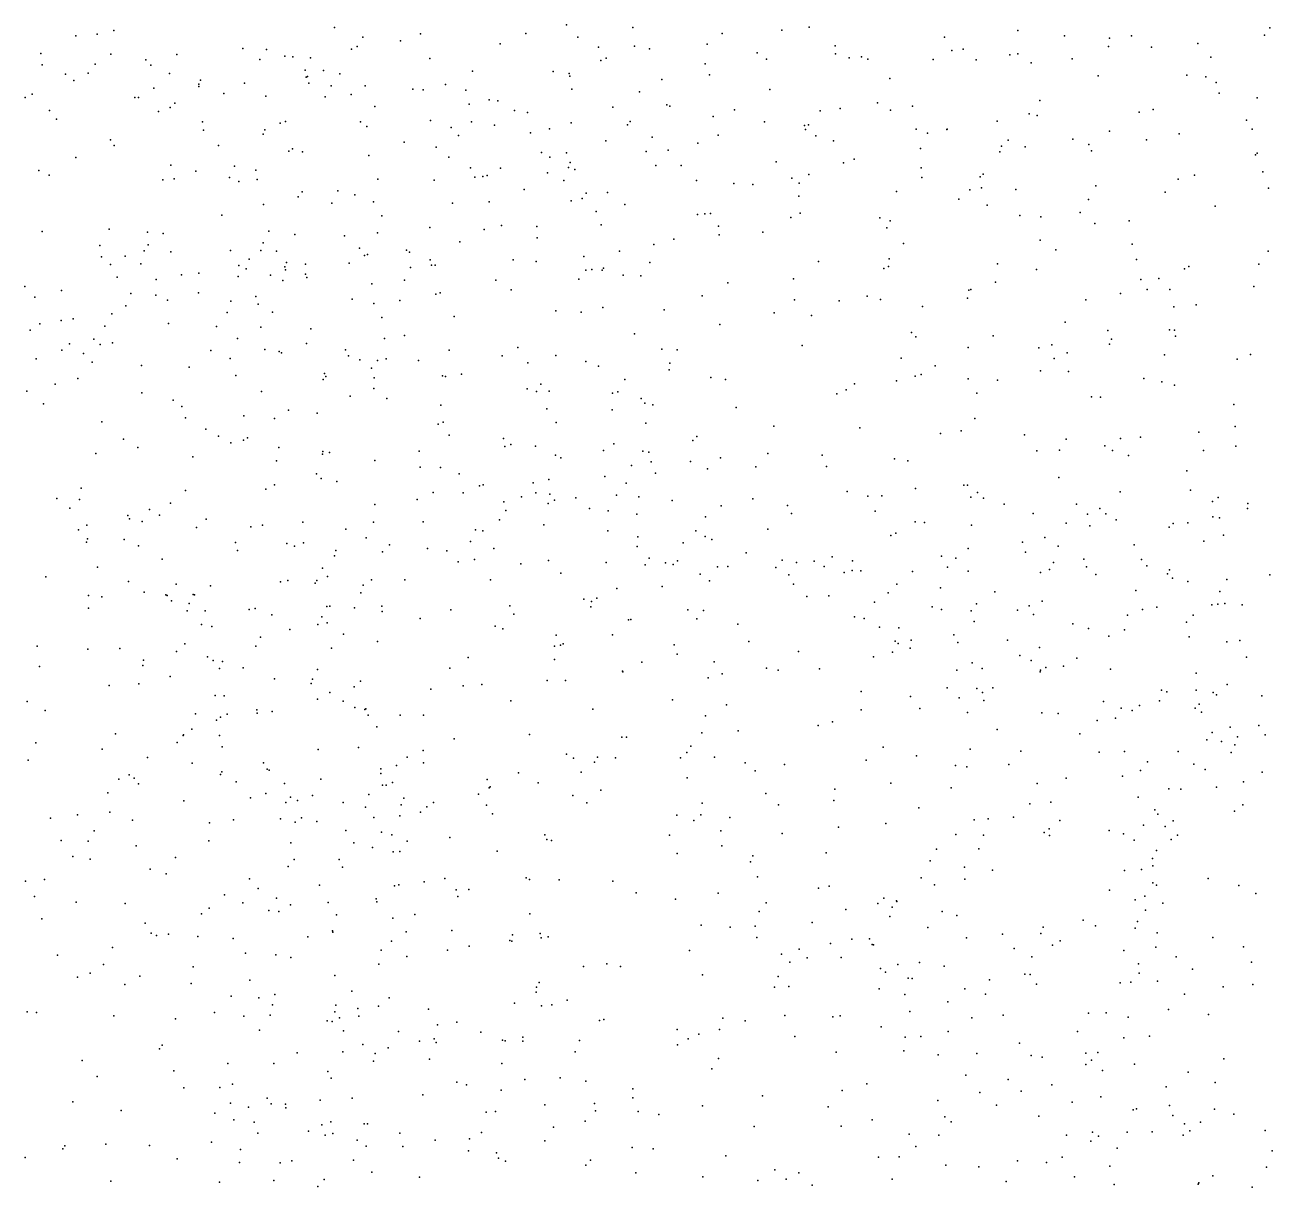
# Model space of a CAD drawing. Header units: metres. Extents: x -24.3 to 24.3, y -27.7 to 27.7.
# Drawn here: x -0.569 to 0.813, y -3.861 to -2.572 of the extents above; entities that cross this region are included whole.
import ezdxf

# ---------------------------------------------------------------- set-up
doc = ezdxf.new("R2010")
doc.units = ezdxf.units.M

msp = doc.modelspace()

# ---------------------------------------------------------------- linework, layer by layer
for p in [(-0.5126, -2.5845, -6.5133), (-0.4887, -2.5826, 15.1454), (-0.4703, -2.5785, 5.0457), (-0.2258, -2.5753, 2.4405), (-0.1305, -2.5823, 4.1299), (-0.0139, -2.582, -6.1572), (0.0312, -2.5724, 12.9717), (0.1047, -2.5752, 13.7215), (0.2039, -2.5819, -4.4552), (0.27, -2.5782, 2.6285), (0.3001, -2.5749, -6.1808), (0.5315, -2.5787, 3.2467), (0.6576, -2.5844, -6.3167), (0.8049, -2.5838, -2.791), (0.8106, -2.5757, -3.8432), (-0.2009, -2.5963, 21.8596), (-0.1946, -2.5861, -1.2051), (-0.1526, -2.59, -4.6286), (-0.0423, -2.5934, 13.7754), (0.0437, -2.5861, 10.8587), (0.0668, -2.5972, 12.345), (0.1067, -2.5958, 14.8307), (0.1873, -2.5938, 13.3162), (0.3291, -2.5956, -4.3612), (0.4503, -2.5861, -2.3617), (0.5832, -2.5846, 1.441), (0.632, -2.5962, -13.5039), (0.6329, -2.587, 23.2961), (0.6795, -2.5972, 24.2586), (0.7309, -2.593, 23.6621), (-0.5512, -2.6042, 5.4658), (-0.4737, -2.6047, 22.9782), (-0.4349, -2.6112, 0.3727), (-0.4004, -2.6053, 7.0542), (-0.3273, -2.5987, 7.1154), (-0.3087, -2.6106, -0.369), (-0.3011, -2.5997, -0.5873), (-0.2808, -2.6069, 4.4202), (-0.272, -2.6078, -4.6548), (-0.2524, -2.6089, 25.7397), (-0.2071, -2.5994, 13.744), (-0.12, -2.6095, 2.3983), (0.0693, -2.6118, 6.4767), (0.0752, -2.6094, 6.6106), (0.1232, -2.599, -12.8705), (0.2425, -2.6032, -13.0803), (0.2528, -2.6103, 2.0881), (0.3294, -2.6044, -13.2037), (0.3444, -2.6089, 24.9087), (0.3582, -2.6076, 2.6942), (0.3651, -2.6104, 0.5045), (0.4375, -2.6108, -13.3347), (0.4582, -2.6009, -4.2465), (0.4709, -2.5991, 2.9192), (0.4853, -2.611, 23.0098), (0.5226, -2.6055, 3.3558), (0.5314, -2.6046, -13.4242), (0.5918, -2.6098, -4.1308), (0.7452, -2.6081, -3.9446), (-0.5499, -2.6166, 2.376), (-0.499, -2.6258, 0.5337), (-0.491, -2.6158, 25.9331), (-0.4294, -2.6169, -6.4331), (-0.2583, -2.6226, -12.1604), (-0.2382, -2.6228, -6.2427), (-0.0729, -2.6235, -12.4778), (0.0165, -2.624, 22.723), (0.1848, -2.6156, 10.3856), (0.5462, -2.6144, 3.0815), (-0.5241, -2.627, -4.679), (-0.5146, -2.6339, 2.7556), (-0.4088, -2.6261, -4.673), (-0.3762, -2.6381, 0.2468), (-0.3744, -2.6336, 4.6024), (-0.3257, -2.637, 20.8022), (-0.2574, -2.6302, -0.9229), (-0.2559, -2.6294, 5.9803), (-0.2542, -2.6368, 21.2231), (-0.2297, -2.6398, -1.1156), (-0.22, -2.6265, 4.3411), (-0.1027, -2.6383, 22.7058), (0.0343, -2.6262, -1.4919), (0.0348, -2.6292, 6.3587), (0.1371, -2.6328, 3.9454), (0.1899, -2.6278, 11.7298), (0.3897, -2.6318, 14.7843), (0.6205, -2.629, 14.8583), (0.7189, -2.6281, -6.3827), (0.7397, -2.6299, -16.9387), (0.7511, -2.6361, 23.3934), (-0.5686, -2.653, 13.7054), (-0.5609, -2.6491, 5.5751), (-0.4471, -2.653, 8.2693), (-0.4429, -2.6528, 13.6951), (-0.4261, -2.6424, -12.0697), (-0.3762, -2.6407, 22.8349), (-0.3483, -2.6485, -6.3638), (-0.3018, -2.6512, 6.995), (-0.2363, -2.6521, 22.7526), (-0.2073, -2.6496, 21.4626), (-0.192, -2.64, 6.0686), (-0.139, -2.6435, 25.6403), (-0.1277, -2.6445, 6.148), (-0.0803, -2.6448, -1.396), (0.0372, -2.6437, 4.0615), (0.1123, -2.6465, 12.1608), (0.2568, -2.6438, -1.7462), (0.7547, -2.648, 24.1754), (0.7968, -2.6533, -1.7166), (-0.5417, -2.6673, 15.246), (-0.4079, -2.6639, 8.025), (-0.4028, -2.659, 2.3189), (-0.181, -2.6627, -1.3132), (-0.0765, -2.6602, -6.2218), (-0.0543, -2.6555, 4.1701), (-0.0447, -2.6564, 12.5054), (-0.0263, -2.6672, -4.6486), (0.0825, -2.6635, 13.6114), (0.1426, -2.6611, 2.434), (0.1458, -2.6625, 11.6146), (0.2175, -2.6666, 14.819), (0.3344, -2.665, 10.1959), (0.3758, -2.6586, -2.1883), (0.3902, -2.6669, 1.8827), (0.4149, -2.6625, 3.6436), (0.5558, -2.6562, -2.4999), (0.6813, -2.6662, -4.0543), (-0.5339, -2.6769, 5.0731), (-0.4208, -2.6682, 22.5103), (-0.372, -2.6799, 5.927), (-0.2862, -2.6812, -0.1605), (-0.2801, -2.6796, -0.0511), (-0.1971, -2.68, 6.9058), (-0.1193, -2.6784, -12.3097), (-0.0741, -2.6797, 6.789), (-0.0119, -2.6695, 2.3319), (0.0366, -2.681, 13.1626), (0.102, -2.6796, -12.7096), (0.194, -2.6741, 11.859), (0.2506, -2.68, -12.9756), (0.3123, -2.6676, -29.1894), (0.5084, -2.679, 2.8527), (0.5439, -2.6708, -6.26), (0.553, -2.6727, 24.5018), (0.6659, -2.6692, 9.9857), (0.7849, -2.6778, 9.9244), (-0.3712, -2.6889, 20.5422), (-0.3048, -2.6936, -0.7535), (-0.303, -2.6886, 0.0536), (-0.19, -2.685, 2.2924), (-0.0965, -2.686, 6.2624), (-0.0883, -2.695, 12.6273), (-0.0486, -2.6834, 12.9504), (-0.0086, -2.692, 6.5506), (0.0126, -2.6876, 25.4833), (0.0988, -2.6833, -4.6039), (0.1995, -2.6946, -6.1795), (0.2949, -2.684, 22.7335), (0.2963, -2.6885, -6.2118), (0.2996, -2.683, 3.8398), (0.4187, -2.688, -6.2383), (0.4313, -2.6925, -1.166), (0.4527, -2.6884, -2.3826), (0.4532, -2.688, 2.7252), (0.6331, -2.6902, -29.4481), (0.7103, -2.6931, 14.9454), (0.7913, -2.6878, -2.7279), (-0.4742, -2.6998, 2.2603), (-0.4701, -2.7059, -6.5184), (-0.3545, -2.706, 15.2126), (-0.1485, -2.7025, -4.7094), (-0.1132, -2.708, 12.7631), (0.075, -2.7008, 11.3885), (0.1263, -2.6967, 14.9329), (0.1768, -2.7035, -12.8105), (0.3076, -2.6953, -4.449), (0.3273, -2.701, 2.5265), (0.5133, -2.7069, 14.9031), (0.5206, -2.7003, 0.9359), (0.5396, -2.7074, -4.2608), (0.5923, -2.6989, 3.0368), (0.6101, -2.7049, 3.144), (0.674, -2.6999, -13.3999), (-0.5124, -2.7193, 0.6091), (-0.2766, -2.7122, 2.2517), (-0.2723, -2.7096, -28.3375), (-0.2612, -2.7131, 2.5554), (-0.1877, -2.7173, 13.6375), (-0.0991, -2.7189, 4.2718), (0.0037, -2.714, 10.9117), (0.0129, -2.719, -6.2175), (0.0313, -2.7143, 4.1462), (0.1197, -2.7127, 22.6589), (0.1441, -2.7114, 4.0343), (0.3501, -2.7211, -13.0379), (0.4235, -2.7094, 22.8199), (0.5114, -2.713, 22.9145), (0.613, -2.7118, -4.1673), (0.795, -2.7165, -3.9182), (0.7966, -2.7146, 23.263), (-0.5534, -2.7338, -6.6177), (-0.4071, -2.7279, 6.9607), (-0.3796, -2.7347, -6.4547), (-0.3368, -2.7288, 7.8256), (-0.3132, -2.7335, 6.0754), (-0.0752, -2.7308, 6.6333), (-0.0419, -2.7313, 12.3965), (0.0104, -2.7363, 11.0444), (0.0334, -2.7305, 13.4728), (0.0352, -2.725, -1.5895), (0.0405, -2.7325, 13.336), (0.1302, -2.7283, 25.3232), (0.1583, -2.7281, 10.3571), (0.2637, -2.7241, 3.9269), (0.3384, -2.7252, 14.9282), (0.4245, -2.7307, 15.0323), (0.8028, -2.7354, -6.4795), (-0.542, -2.7389, 5.8258), (-0.4162, -2.7441, 0.3858), (-0.4037, -2.7432, -4.7475), (-0.3423, -2.7416, 22.7023), (-0.3318, -2.7458, -0.4855), (-0.3114, -2.7437, -12.0231), (-0.1779, -2.7435, 2.2133), (-0.1154, -2.7446, -6.2758), (-0.0703, -2.741, 6.4206), (-0.0615, -2.7406, -12.3703), (-0.0568, -2.7392, 15.1478), (0.0283, -2.7447, -4.6782), (0.1755, -2.745, -1.8222), (0.2168, -2.7481, 15.2551), (0.2376, -2.7492, -0.5723), (0.2809, -2.7424, 15.1234), (0.2891, -2.7478, 0.0475), (0.2999, -2.7382, -2.1977), (0.425, -2.7416, 15.1528), (0.4896, -2.7408, 3.6521), (0.493, -2.7378, -13.1973), (0.709, -2.7433, -2.6682), (0.7272, -2.7388, -6.4058), (-0.2662, -2.7628, -6.3691), (-0.2618, -2.7576, -1.1527), (-0.222, -2.7562, 6.2374), (-0.2032, -2.7608, -12.0633), (-0.0157, -2.7548, -28.6381), (0.0529, -2.759, 15.1936), (0.0766, -2.7583, 2.259), (0.2886, -2.7624, 25.0696), (0.397, -2.757, 15.3085), (0.4781, -2.7551, 7.049), (0.4911, -2.753, -4.3386), (0.5291, -2.7548, 2.7643), (0.618, -2.7508, -6.3025), (0.6947, -2.7578, 24.4002), (0.8093, -2.7534, 15.1195), (-0.3044, -2.7715, -0.26), (-0.2288, -2.77, 15.3181), (-0.1826, -2.7684, 4.4201), (-0.095, -2.7699, -1.5037), (-0.0543, -2.7687, 2.1842), (0.0365, -2.7674, 12.2243), (0.0488, -2.7648, 10.5576), (0.0961, -2.7714, -12.6017), (0.4662, -2.7654, 2.6186), (0.4976, -2.7723, 15.4471), (0.6096, -2.7661, 15.3494), (0.7501, -2.7733, 7.3046), (-0.3507, -2.7832, 0.2491), (-0.1732, -2.7841, -1.4396), (0.064, -2.7792, -1.6712), (0.1764, -2.7825, -12.7086), (0.1844, -2.7819, 2.2887), (0.191, -2.7813, 15.3958), (0.2798, -2.7859, -4.5347), (0.2904, -2.781, 2.3692), (0.3786, -2.7863, 0.3634), (0.3901, -2.7896, -6.2488), (0.5338, -2.7835, 24.6143), (0.5569, -2.7851, 3.5803), (0.6006, -2.7803, -13.2643), (0.655, -2.7895, 15.5007), (-0.5498, -2.8015, 25.9909), (-0.4757, -2.7987, 6.9222), (-0.4331, -2.8022, 20.2183), (-0.4157, -2.8037, 4.8264), (-0.2987, -2.801, -1.009), (-0.2698, -2.8049, 0.0261), (-0.178, -2.8028, 13.5321), (-0.1203, -2.7971, 12.5192), (-0.06, -2.7992, 25.6396), (-0.0407, -2.7946, -17.3244), (-0.0017, -2.7957, 10.7492), (0.0696, -2.7939, 2.2992), (0.1997, -2.7955, 22.6292), (0.2005, -2.8051, 10.2517), (0.249, -2.8023, 25.2013), (0.3864, -2.7974, 22.7212), (0.6168, -2.7924, 2.878), (-0.486, -2.8168, 22.6739), (-0.4323, -2.8162, 15.4953), (-0.3048, -2.814, 6.2464), (-0.2148, -2.8061, 25.7882), (-0.0868, -2.8128, 13.2243), (-0.0014, -2.8086, 15.3928), (0.1282, -2.8157, -6.201), (0.1501, -2.8098, -1.94), (0.4046, -2.8147, 10.0923), (0.5561, -2.8111, 9.9928), (0.6582, -2.8154, -1.4858), (-0.4839, -2.8294, 0.5928), (-0.4578, -2.8289, 6.061), (-0.4367, -2.8229, 2.0943), (-0.4074, -2.824, -11.9276), (-0.3411, -2.8225, -0.6414), (-0.3204, -2.8319, -0.3563), (-0.3074, -2.8225, 2.1002), (-0.29, -2.8233, -0.123), (-0.1981, -2.8198, 6.5741), (-0.1927, -2.828, 2.0976), (-0.1894, -2.8268, -4.7907), (-0.146, -2.8221, 12.8035), (-0.1427, -2.8242, 22.5692), (-0.1198, -2.8329, 4.3766), (-0.0278, -2.8328, -12.3438), (0.0505, -2.829, 15.512), (0.09, -2.8231, 10.4543), (0.3888, -2.8317, -2.3492), (0.5736, -2.8217, -13.1489), (0.6631, -2.8326, 1.4133), (0.809, -2.8231, 15.5345), (-0.474, -2.8381, -4.8138), (-0.4406, -2.8374, -6.5802), (-0.332, -2.8392, -0.7854), (-0.3238, -2.8429, 8.7571), (-0.2807, -2.8405, 8.2454), (-0.2803, -2.8439, 6.3515), (-0.279, -2.8359, 6.6574), (-0.2581, -2.8378, 4.5895), (-0.2094, -2.8366, 7.4227), (-0.1415, -2.8412, 12.9501), (-0.1185, -2.8386, 15.4552), (-0.1141, -2.8388, -12.0969), (-0.0023, -2.8348, 4.2535), (0.0526, -2.8443, 22.562), (0.0592, -2.8435, -4.7291), (0.0709, -2.8443, -12.4665), (0.0724, -2.8419, 2.1398), (0.1238, -2.8359, 11.9573), (0.3106, -2.8348, -17.1958), (0.3829, -2.8425, 25.015), (0.3881, -2.8402, -12.8537), (0.5091, -2.8372, 22.8241), (0.5521, -2.8434, 2.6592), (0.716, -2.8429, -2.6974), (0.7209, -2.8401, 9.897), (0.7987, -2.8376, -3.9615), (-0.4668, -2.852, 4.9309), (-0.4233, -2.8545, 0.4394), (-0.3953, -2.8494, 22.6691), (-0.3763, -2.8476, 0.3237), (-0.3327, -2.8512, -6.4927), (-0.2969, -2.8499, -1.1193), (-0.2832, -2.8557, 6.5257), (-0.258, -2.8487, 15.5197), (-0.2565, -2.8525, 22.2683), (-0.1844, -2.8594, -11.9158), (-0.1483, -2.8553, 7.1314), (-0.0471, -2.8555, -12.2472), (0.0449, -2.8543, 25.5658), (0.094, -2.8499, 7.142), (0.1135, -2.8506, 11.6491), (0.2099, -2.8582, -2.2275), (0.2828, -2.854, -6.2381), (0.5067, -2.8576, 2.5464), (0.6679, -2.8546, 3.4169), (0.6879, -2.8534, 22.9858), (-0.5689, -2.8623, 15.604), (-0.5581, -2.8741, -6.6734), (-0.5284, -2.8667, 2.022), (-0.4516, -2.8703, 6.8351), (-0.4239, -2.8721, 2.6379), (-0.3764, -2.8695, 6.2883), (-0.3131, -2.8734, -17.4832), (-0.1135, -2.8708, 13.1156), (-0.1088, -2.8693, 2.4113), (-0.0302, -2.8661, 10.9172), (0.1817, -2.8726, 25.3786), (0.3643, -2.873, -4.5223), (0.4773, -2.8664, 15.6926), (0.4795, -2.8656, -4.4119), (0.6454, -2.8702, 2.8183), (0.6749, -2.8656, 3.1056), (0.6999, -2.8657, 15.6739), (0.7931, -2.8624, -13.2265), (-0.457, -2.8839, 6.1828), (-0.4109, -2.8776, 6.6824), (-0.3406, -2.8786, 2.0149), (-0.3103, -2.8821, 4.7044), (-0.2062, -2.8765, -6.3944), (-0.1824, -2.8814, 4.4968), (-0.1534, -2.878, -1.5513), (0.0714, -2.8858, 12.0646), (0.1396, -2.8883, -2.1568), (0.2838, -2.8772, -2.2961), (0.3333, -2.8781, 3.9694), (0.3791, -2.8769, 2.3529), (0.4257, -2.8844, 3.8767), (0.4758, -2.8754, 24.8834), (0.6068, -2.877, -6.3069), (0.7045, -2.885, -13.1633), (0.7291, -2.8826, 24.4525), (-0.5288, -2.8999, 5.0341), (-0.5153, -2.8984, 6.7537), (-0.4727, -2.8927, 9.3769), (-0.3449, -2.8911, -0.5194), (-0.2946, -2.891, -11.8465), (-0.1734, -2.8969, 21.2349), (-0.0932, -2.8956, -11.9991), (0.0196, -2.8893, 10.6255), (0.0475, -2.8908, 11.3552), (0.2613, -2.8917, -4.6235), (0.3028, -2.8947, 10.1585), (0.5839, -2.9021, 15.7814), (-0.5631, -2.9107, 6.1007), (-0.5524, -2.9038, -12.0046), (-0.4802, -2.9063, 13.5767), (-0.4099, -2.9035, 6.4562), (-0.3566, -2.9068, -4.8541), (-0.3074, -2.9076, -0.241), (-0.2522, -2.9093, 13.4291), (0.1067, -2.9147, -12.4041), (0.2012, -2.9045, 4.1133), (0.4136, -2.9133, -0.9509), (0.6311, -2.911, 3.5765), (0.6995, -2.9103, 3.3319), (0.7049, -2.9107, -4.1307), (-0.5197, -2.9261, 0.7079), (-0.4925, -2.9207, 1.9409), (-0.4857, -2.9266, 15.6867), (-0.472, -2.9249, 25.9895), (-0.3332, -2.9202, -0.9599), (-0.2569, -2.9256, 1.9587), (-0.1703, -2.9201, 13.2593), (-0.1481, -2.9167, 12.5383), (0.2923, -2.9277, 22.6142), (0.4183, -2.9183, -6.2766), (0.4764, -2.9299, 2.4223), (0.5043, -2.9169, 3.7877), (0.5693, -2.9271, 3.6982), (0.6329, -2.9263, -12.9961), (0.6351, -2.9207, 24.5942), (0.7061, -2.9173, 15.7967), (-0.5563, -2.9425, 0.921), (-0.5281, -2.9329, 6.3624), (-0.5039, -2.9368, 6.4855), (-0.3629, -2.9332, -0.6402), (-0.3416, -2.9423, 15.6818), (-0.3029, -2.9324, -1.1948), (-0.2871, -2.9345, 0.0452), (-0.2845, -2.9361, -0.0853), (-0.2136, -2.9327, 4.5783), (-0.2103, -2.9394, 22.5322), (-0.1978, -2.9438, 20.9496), (-0.1684, -2.9424, 25.8123), (-0.0986, -2.933, 1.989), (-0.0402, -2.9393, 15.6776), (-0.0226, -2.9301, -6.3114), (0.0195, -2.9387, 2.0116), (0.137, -2.932, 4.1892), (0.1539, -2.9326, 25.4788), (0.402, -2.942, 15.8022), (0.5546, -2.9305, -12.8844), (0.5719, -2.9423, 24.7626), (0.586, -2.9359, 22.8276), (0.6939, -2.9382, 7.5402), (0.7747, -2.9428, -17.101), (0.7892, -2.9378, -4.0163), (-0.4944, -2.9463, -11.9182), (-0.4399, -2.9501, 0.4743), (-0.3868, -2.9517, 4.8718), (-0.1849, -2.953, 8.5506), (-0.1783, -2.9444, 12.8034), (-0.1326, -2.9443, 7.858), (-0.0115, -2.947, 7.4752), (0.0527, -2.9457, 10.526), (0.0667, -2.9506, -2.1232), (0.1451, -2.9547, -2.2475), (0.1459, -2.9472, 10.3463), (0.4398, -2.9505, 10.0342), (0.5567, -2.9559, 2.5219), (0.5876, -2.9567, 9.9435), (-0.5354, -2.9705, -6.6498), (-0.5104, -2.9643, 19.8195), (-0.335, -2.9612, 0.2039), (-0.2385, -2.9655, 20.625), (-0.237, -2.959, 9.0135), (-0.2355, -2.9622, -4.8852), (-0.1819, -2.9637, 12.9808), (-0.1062, -2.9613, 12.38), (-0.103, -2.9622, 4.4504), (-0.0851, -2.9595, -1.7523), (0.0027, -2.9708, 12.1657), (0.0961, -2.9654, 11.9683), (0.1911, -2.9631, 2.1016), (0.2074, -2.9654, 2.0687), (0.3505, -2.9702, -4.5876), (0.397, -2.9671, 25.2398), (0.4176, -2.9619, 3.9444), (0.4245, -2.9599, 2.3166), (0.4763, -2.9646, -12.7532), (0.509, -2.9662, -4.439), (0.6711, -2.9642, -4.2289), (0.691, -2.9681, -6.4517), (-0.5669, -2.9785, 26.0381), (-0.4394, -2.9802, -4.9085), (-0.3069, -2.9787, 4.7619), (-0.2083, -2.984, -11.6892), (-0.1822, -2.9755, -28.0752), (-0.0123, -2.976, -12.0069), (-0.0021, -2.9789, 10.7043), (0.012, -2.9785, -4.846), (0.0822, -2.9808, 4.2623), (0.0882, -2.9792, -12.2516), (0.331, -2.9815, -2.4072), (0.3412, -2.9771, 2.1823), (0.4862, -2.9807, 25.0849), (0.6132, -2.9847, 1.1172), (0.6231, -2.9849, -4.3226), (0.7052, -2.9717, -2.7133), (-0.5483, -2.9923, 1.0076), (-0.4046, -2.9884, 0.371), (-0.3951, -2.9956, 22.5825), (-0.1677, -2.9864, -6.4289), (-0.108, -2.9938, 8.188), (0.0094, -2.998, 22.4851), (0.0819, -2.999, 11.4705), (0.1141, -2.9865, 2.0124), (0.1181, -2.9917, -6.2713), (0.1269, -2.9937, 15.8062), (0.2193, -2.9966, -12.4287), (0.7707, -2.9931, -13.0327), (-0.4837, -3.0126, 0.7436), (-0.3909, -3.0079, -27.6214), (-0.3263, -3.0059, -0.3814), (-0.2923, -3.0088, 13.3697), (-0.277, -2.9994, -1.3066), (-0.2449, -3.0027, -1.4164), (-0.1053, -3.0129, 15.7845), (0.4837, -3.0089, -6.3341), (-0.3685, -3.0204, 15.7927), (-0.1111, -3.015, 22.4747), (0.0197, -3.013, -10.3498), (0.1192, -3.014, 7.756), (0.2609, -3.0174, -4.6958), (0.3564, -3.0192, -12.5489), (0.4457, -3.0255, 15.8999), (0.4687, -3.0225, -12.6582), (0.5387, -3.0267, 3.818), (0.7321, -3.0238, 3.3014), (0.7723, -3.0177, -6.5664), (-0.4598, -3.0318, -11.8208), (-0.3543, -3.0283, 1.8674), (-0.3406, -3.0357, -0.6064), (-0.3266, -3.0327, -0.7751), (-0.3223, -3.0303, -11.7142), (-0.0987, -3.0271, 21.6021), (-0.0385, -3.0309, -2.0348), (-0.0369, -3.0397, -11.7699), (-0.0303, -3.0376, -10.4722), (-0.0029, -3.0393, 25.701), (0.0839, -3.0369, -10.4728), (0.1712, -3.0331, 22.5122), (0.1756, -3.0285, -12.3184), (0.5852, -3.0318, -4.404), (0.628, -3.0392, 2.566), (0.6454, -3.031, 2.684), (0.6675, -3.0295, 2.8281), (0.7732, -3.0395, -4.0831), (-0.4902, -3.0474, 0.9387), (-0.4437, -3.041, 4.966), (-0.383, -3.0514, 20.0984), (-0.2877, -3.0409, -1.187), (-0.2393, -3.0483, -4.9438), (-0.2387, -3.0454, 1.8816), (-0.2314, -3.0463, 13.0522), (-0.1321, -3.045, 22.0166), (0.0191, -3.0494, -11.8712), (0.0251, -3.0522, 11.2442), (0.0723, -3.0441, -28.5242), (0.1157, -3.0451, -2.2999), (0.1224, -3.046, 11.881), (0.2019, -3.0525, 1.9967), (0.2545, -3.0474, -2.4091), (0.3146, -3.0493, 4.1035), (0.3947, -3.0535, -2.4858), (0.5525, -3.0447, 1.4576), (0.5775, -3.0438, -12.7367), (0.6362, -3.0442, 24.7874), (0.6541, -3.0499, -12.8053), (0.7373, -3.0442, 24.5811), (-0.29, -3.0556, -1.0096), (-0.1811, -3.0552, -11.5935), (-0.1308, -3.0626, -4.9477), (-0.1085, -3.0632, -10.3087), (0.1034, -3.061, -12.0622), (0.125, -3.0568, 10.3956), (0.1687, -3.0564, -10.4136), (0.1875, -3.0645, -4.7991), (0.241, -3.0623, -6.3012), (0.3195, -3.0621, 22.5823), (0.4097, -3.0555, 0.1829), (0.7188, -3.0666, 3.0463), (-0.2459, -3.0699, 4.7223), (-0.2405, -3.0752, 12.8396), (-0.2231, -3.0784, -1.5097), (-0.0876, -3.07, -1.9493), (-0.0058, -3.0799, -2.1726), (0.0117, -3.0763, -11.6064), (0.0737, -3.0732, -10.2645), (0.0973, -3.0804, -11.714), (0.13, -3.0692, 11.6408), (0.5768, -3.0742, 25.0627), (-0.5066, -3.0858, 22.6485), (-0.3908, -3.0887, -6.6594), (-0.302, -3.0872, -0.0292), (-0.2922, -3.0823, -0.9056), (-0.1166, -3.0907, -10.5038), (-0.0832, -3.0912, -10.6285), (-0.0652, -3.0835, -11.5169), (-0.061, -3.0822, 8.7454), (-0.0186, -3.0955, 10.9462), (-0.0027, -3.0913, 1.9033), (0.0129, -3.0927, 8.4806), (0.0866, -3.0936, 25.6417), (0.1115, -3.0954, -11.5554), (0.3425, -3.0898, -4.6596), (0.3653, -3.095, -0.3512), (0.3806, -3.0944, 8.0038), (0.4181, -3.0865, -0.8174), (0.4716, -3.0825, 22.673), (0.4758, -3.0825, -2.5626), (0.4868, -3.0909, 25.2815), (0.6448, -3.0902, 22.7841), (0.7229, -3.088, 3.4555), (-0.5335, -3.0974, -17.6872), (-0.5192, -3.1081, 1.2681), (-0.5085, -3.0986, 5.0182), (-0.431, -3.1095, 0.8415), (-0.4075, -3.1026, 1.7781), (-0.1811, -3.1042, -1.6645), (-0.1343, -3.0985, -11.407), (-0.038, -3.1013, -10.8249), (0.011, -3.1029, 10.7391), (0.0181, -3.0993, 15.8961), (0.0415, -3.0966, 10.584), (0.0568, -3.1084, -11.458), (0.1483, -3.0997, 4.2716), (0.2027, -3.1057, -12.1881), (0.2378, -3.0977, -10.2178), (0.2762, -3.1053, -10.439), (0.4793, -3.0961, -12.5579), (0.4934, -3.0969, -4.524), (0.5162, -3.1037, 3.9059), (0.5964, -3.1037, -6.4716), (0.6222, -3.1084, 2.4773), (0.7471, -3.1007, 16.1273), (0.7534, -3.0963, -12.7855), (0.7861, -3.1085, 8.0966), (0.7865, -3.1031, -1.4912), (-0.4548, -3.1161, -5.0027), (-0.453, -3.1199, 0.489), (-0.439, -3.123, 0.6996), (-0.4197, -3.1159, 0.3935), (-0.368, -3.1204, 0.26), (-0.1274, -3.1234, 4.6031), (-0.0429, -3.1212, -6.4319), (-0.0359, -3.1108, -11.398), (0.0775, -3.111, 11.3976), (0.1092, -3.1149, -10.7156), (0.1855, -3.1179, 15.944), (0.2808, -3.1141, 25.5108), (0.3733, -3.1115, -12.4267), (0.4178, -3.1232, -29.0722), (0.5486, -3.1141, -1.0461), (0.6088, -3.1148, 7.9288), (0.6291, -3.1144, 3.7314), (0.6406, -3.1209, -4.3859), (0.7477, -3.1179, 24.6743), (0.755, -3.1187, -4.1683), (-0.5097, -3.1323, -6.6829), (-0.5002, -3.1268, 13.4386), (-0.3789, -3.1295, 4.8996), (-0.3184, -3.129, -11.6182), (-0.3057, -3.1269, -0.3508), (-0.261, -3.1236, -1.2474), (-0.2132, -3.1313, 12.6354), (-0.1827, -3.1237, 15.8915), (-0.0696, -3.132, -10.9436), (-0.0616, -3.1332, -10.2199), (0.0062, -3.1266, 4.4183), (0.0769, -3.1334, 11.9695), (0.1745, -3.1331, -11.3859), (0.2545, -3.1313, -10.6182), (0.3961, -3.136, 4.0823), (0.428, -3.1241, 25.3797), (0.4802, -3.127, -6.4036), (0.5849, -3.1249, 25.1887), (0.6113, -3.1279, -12.59), (0.699, -3.1293, -12.6484), (0.7036, -3.1253, 3.5571), (0.72, -3.1243, -6.5832), (-0.5005, -3.1459, 1.5112), (-0.4994, -3.1423, 1.6913), (-0.459, -3.1429, 1.1703), (-0.4431, -3.15, -11.716), (-0.3355, -3.1461, 25.9921), (-0.2788, -3.1472, 2.4552), (-0.2703, -3.1502, -11.5329), (-0.2603, -3.1467, 4.7846), (-0.1908, -3.141, -6.5434), (-0.1648, -3.1488, 20.8395), (-0.075, -3.1452, 22.4465), (0.1096, -3.1507, -11.2589), (0.1103, -3.14, -10.175), (0.1607, -3.1464, 11.8098), (0.185, -3.1395, -6.3628), (0.1922, -3.143, -11.9048), (0.3906, -3.1386, -10.3509), (0.5368, -3.1457, -10.1961), (0.5614, -3.1405, -10.0781), (0.5762, -3.1502, -12.4985), (0.6603, -3.1488, -9.958), (0.7375, -3.1447, -9.8689), (0.7593, -3.1379, -9.9925), (-0.417, -3.1645, 1.0761), (-0.3332, -3.1549, 0.0844), (-0.2258, -3.1609, -10.5796), (-0.2243, -3.1551, 25.9211), (-0.1725, -3.1565, -1.751), (-0.1227, -3.1528, 25.8444), (-0.1015, -3.1553, -2.005), (-0.0494, -3.1527, -11.1673), (0.1228, -3.1637, 11.5141), (0.2304, -3.1576, -11.2834), (0.3256, -3.162, -11.3301), (0.447, -3.1614, -4.6028), (0.4626, -3.1637, -10.4363), (0.4763, -3.1527, 8.2637), (0.5401, -3.1571, 2.2515), (0.6046, -3.1646, 16.1516), (0.6684, -3.165, -10.1337), (-0.4886, -3.1734, 10.0614), (-0.239, -3.1748, -10.3152), (-0.0888, -3.1677, -5.0168), (-0.0708, -3.1652, 12.2043), (-0.0194, -3.17, -2.2861), (0.0114, -3.1663, -11.0178), (0.0752, -3.1682, 8.9206), (0.1185, -3.1711, -11.1217), (0.141, -3.1687, -2.4334), (0.1496, -3.1706, -10.9562), (0.1544, -3.1664, -10.8457), (0.1988, -3.1732, -11.0478), (0.21, -3.1729, 4.2382), (0.2633, -3.1738, -10.8733), (0.2703, -3.1658, -2.5103), (0.2862, -3.1684, -11.5979), (0.3058, -3.1668, -11.4806), (0.3168, -3.1727, -12.2413), (0.3479, -3.1771, -4.7164), (0.3484, -3.1666, -10.631), (0.3575, -3.1777, -10.9288), (0.4148, -3.1782, -12.287), (0.4536, -3.1737, 16.0992), (0.4766, -3.1781, -2.6103), (0.5666, -3.1762, -4.4994), (0.5711, -3.1683, 3.8382), (0.6074, -3.173, -10.3114), (0.6744, -3.1722, 2.7659), (0.6995, -3.1764, 24.9464), (-0.5458, -3.1842, 2.6575), (-0.4542, -3.1896, 26.0428), (-0.4012, -3.1925, 0.3302), (-0.2857, -3.1897, -0.4905), (-0.2777, -3.1885, -0.6249), (-0.2472, -3.1914, -11.4184), (-0.2454, -3.1882, -5.0392), (-0.2335, -3.184, 22.4326), (-0.1847, -3.1877, 4.6654), (-0.1479, -3.1875, 12.3422), (-0.0531, -3.1875, -2.1654), (0.0251, -3.1803, -10.1438), (0.1795, -3.1812, 10.3545), (0.1898, -3.1888, 25.6104), (0.2775, -3.1821, -12.0508), (0.2828, -3.1925, 1.8799), (0.339, -3.1796, -11.2008), (0.3974, -3.1923, -11.0684), (0.5567, -3.1793, 0.9487), (0.6178, -3.1816, 2.3941), (0.6972, -3.1811, 9.8914), (0.703, -3.1856, -4.3097), (0.7199, -3.1894, 2.979), (0.7632, -3.1873, 3.3931), (0.8107, -3.1819, -12.5714), (-0.4984, -3.205, -5.0664), (-0.4366, -3.2011, 1.5941), (-0.4126, -3.2041, 1.446), (-0.4112, -3.2048, 22.5534), (-0.3825, -3.2039, 1.6786), (-0.3811, -3.2041, -11.5548), (-0.3634, -3.1944, -6.6949), (-0.1966, -3.2019, -10.8481), (-0.1942, -3.1934, 12.4783), (0.0871, -3.1972, -6.4127), (0.1374, -3.1949, -4.9286), (0.2976, -3.2061, 4.1692), (0.322, -3.2052, -11.7758), (0.3877, -3.2019, -11.4007), (0.4458, -3.1965, 2.1121), (0.5059, -3.201, 3.9517), (0.6623, -3.1993, 2.6678), (0.7553, -3.2004, 22.8209), (-0.4984, -3.2189, 19.6521), (-0.4836, -3.2066, 4.9854), (-0.4066, -3.211, -27.208), (-0.3868, -3.214, 0.775), (-0.3136, -3.2193, 12.9884), (-0.2342, -3.2173, 20.4911), (-0.231, -3.2166, -11.3024), (-0.2037, -3.2186, 1.7279), (-0.1734, -3.2167, -11.156), (-0.0317, -3.2164, -6.4835), (0.0505, -3.209, 11.2177), (0.0584, -3.2176, 1.8244), (0.059, -3.2115, -4.9915), (0.065, -3.2079, 16.0143), (0.3726, -3.2122, -12.1546), (0.4367, -3.2177, -10.7393), (0.4858, -3.2143, -9.9754), (0.5439, -3.2165, 25.3435), (0.5583, -3.2111, 22.7032), (0.6855, -3.2179, 3.5962), (0.7463, -3.2152, -6.6693), (0.753, -3.2147, -9.7718), (0.7607, -3.2137, 8.6487), (0.78, -3.2153, -10.2789), (-0.3891, -3.2218, 15.9678), (-0.369, -3.222, 0.9461), (-0.3203, -3.2203, -0.023), (-0.2953, -3.2265, 22.4898), (-0.2399, -3.2285, -1.02), (-0.1731, -3.2226, -11.0369), (-0.131, -3.2306, 16.007), (-0.097, -3.2207, 21.2583), (-0.0272, -3.2255, 2.1911), (0.1, -3.2318, 4.3236), (0.1025, -3.2316, 11.3342), (0.1656, -3.221, 9.1346), (0.1756, -3.2309, 1.8485), (0.1831, -3.2216, -10.0598), (0.3503, -3.2285, -11.9043), (0.361, -3.2306, 8.8187), (0.447, -3.2206, -10.9796), (0.4799, -3.2218, -11.218), (0.483, -3.2338, -11.1182), (0.531, -3.2211, -12.2078), (0.5489, -3.2262, -2.712), (0.6529, -3.2269, 3.7196), (0.6696, -3.2206, -12.3199), (0.7256, -3.2266, -2.8734), (-0.3732, -3.237, 19.9794), (-0.3616, -3.2393, 0.1628), (-0.2755, -3.2425, 12.778), (-0.2444, -3.2372, -0.8167), (-0.234, -3.2353, -1.1358), (-0.2158, -3.2477, -6.6286), (-0.0477, -3.2389, 9.5291), (-0.0391, -3.242, 1.7627), (0.221, -3.2367, 16.062), (0.3783, -3.2399, -12.0089), (0.3995, -3.2408, -11.7233), (0.5923, -3.2364, -6.5696), (0.6096, -3.2414, 9.9671), (0.6495, -3.2429, -12.2145), (0.7184, -3.2345, 25.0567), (-0.5554, -3.261, -11.7506), (-0.3918, -3.2586, 0.5451), (-0.3129, -3.2611, -10.4694), (-0.308, -3.2512, -10.6135), (-0.1781, -3.2558, -1.7689), (0.0181, -3.2611, 12.0455), (0.0197, -3.2488, 22.4533), (0.0248, -3.26, -10.0844), (0.0274, -3.2584, 10.9197), (0.0824, -3.2486, 10.6189), (0.1506, -3.2596, 10.4495), (0.2333, -3.256, -4.8924), (0.3954, -3.2555, 10.128), (0.3989, -3.2582, -2.6202), (0.4133, -3.2544, -4.7057), (0.4607, -3.2487, -11.4978), (0.4648, -3.2569, -6.5018), (0.5199, -3.2544, -11.3459), (0.6324, -3.25, -10.4693), (0.7214, -3.2507, -10.3775), (0.763, -3.2565, -2.9679), (0.7775, -3.255, 3.204), (-0.4992, -3.2645, 22.6151), (-0.4638, -3.2636, 22.8251), (-0.4011, -3.267, 0.4349), (-0.3666, -3.2729, 13.1451), (-0.2293, -3.2632, -10.9345), (-0.0778, -3.2736, -2.2531), (0.154, -3.2699, 11.437), (0.2883, -3.2671, 25.5782), (0.3715, -3.2728, -9.9886), (0.3926, -3.2678, 16.1584), (0.412, -3.2632, 4.0798), (0.5335, -3.2716, -10.6738), (0.5556, -3.2625, 2.1794), (0.5967, -3.2744, -11.1553), (0.7849, -3.2735, -12.1997), (-0.5529, -3.2837, -6.7293), (-0.4382, -3.2827, 13.2604), (-0.4375, -3.2766, 4.9324), (-0.3604, -3.2769, -5.1072), (-0.3531, -3.2858, 1.2861), (-0.3501, -3.2783, 1.1678), (-0.327, -3.2851, 1.6665), (-0.2445, -3.287, 12.5961), (-0.098, -3.2855, -6.5742), (0.0179, -3.2759, -5.0596), (0.0934, -3.2888, -2.5075), (0.1147, -3.2787, -6.4719), (0.195, -3.2784, 11.5555), (0.2528, -3.2854, 10.3074), (0.266, -3.2876, -6.4874), (0.3116, -3.2863, -17.4583), (0.4638, -3.2879, -11.8531), (0.4809, -3.2795, 9.051), (0.492, -3.2858, -11.6866), (0.5462, -3.2772, -10.8002), (0.5564, -3.2879, -11.4882), (0.5624, -3.2849, -10.903), (0.5822, -3.2834, -11.0201), (0.6343, -3.2867, 2.4228), (-0.4425, -3.3029, -6.8142), (-0.4079, -3.2948, -11.4279), (-0.2924, -3.2972, -11.1165), (-0.2518, -3.3024, -5.118), (-0.2504, -3.2977, -10.2265), (-0.197, -3.2999, -1.5041), (0.0097, -3.2993, -2.4409), (0.0303, -3.2992, 4.3602), (0.0937, -3.2895, 11.9486), (0.1881, -3.2961, 9.4857), (0.2037, -3.2918, -2.5604), (0.5561, -3.2896, 3.8913), (0.7292, -3.2909, 3.4653), (-0.4755, -3.3047, -5.1334), (-0.3581, -3.3158, 1.5476), (-0.3482, -3.3161, -11.3054), (-0.2311, -3.3125, -0.5683), (-0.2042, -3.3062, -1.345), (-0.1191, -3.3087, 12.2216), (-0.0831, -3.3052, 9.8647), (-0.0627, -3.3035, 16.0761), (0.3579, -3.3115, -4.8048), (0.4125, -3.3168, 25.5111), (0.4533, -3.3073, 22.6042), (0.4862, -3.3082, 16.2376), (0.4923, -3.3126, -4.667), (0.5037, -3.3073, 10.0688), (0.6907, -3.3099, 25.2117), (0.6965, -3.3119, -11.1692), (0.7291, -3.3098, -10.5015), (0.7481, -3.3125, 3.1147), (0.7516, -3.3151, 16.364), (0.7635, -3.3035, -12.0625), (0.8019, -3.3163, 9.4296), (-0.5663, -3.3225, 5.0456), (-0.2446, -3.3199, -0.2267), (-0.2164, -3.322, 22.4784), (-0.2034, -3.3293, -0.9381), (-0.1912, -3.3306, 12.3714), (-0.0305, -3.3219, 21.8301), (0.0604, -3.3308, 10.7845), (0.1486, -3.3208, -5.0051), (0.2087, -3.3263, 25.6453), (0.423, -3.3303, 9.3215), (0.4666, -3.3183, -0.1712), (0.4939, -3.3215, -2.758), (0.6263, -3.3224, -10.6983), (0.6459, -3.3297, -10.8242), (0.6662, -3.3269, -4.4907), (0.6886, -3.3217, -11.0514), (0.7279, -3.33, 2.9908), (0.7324, -3.3253, -6.7846), (-0.5464, -3.3323, 16.0423), (-0.3797, -3.3362, 0.2546), (-0.3567, -3.3432, 13.014), (-0.3523, -3.34, -11.018), (-0.3448, -3.3367, -10.7637), (-0.312, -3.3316, -6.8217), (-0.3117, -3.3355, 0.7833), (-0.295, -3.3335, -26.9542), (-0.1921, -3.3312, 2.296), (-0.1886, -3.3377, 16.0789), (-0.1529, -3.3377, 1.7228), (-0.1272, -3.3377, -2.1343), (0.1854, -3.3385, 11.7769), (0.3579, -3.3318, 1.9576), (0.4757, -3.3345, -6.5932), (0.5582, -3.3349, -11.8811), (0.5761, -3.3359, -2.8474), (0.6193, -3.3434, -11.7164), (0.6398, -3.3408, 3.7679), (0.6583, -3.3326, -11.9283), (0.7349, -3.3344, -11.2601), (-0.4686, -3.3583, 26.0316), (-0.3838, -3.3531, 16.0726), (-0.179, -3.3507, -0.8016), (0.1813, -3.3571, 1.8235), (0.2214, -3.355, 4.2363), (0.3103, -3.3492, 16.1891), (0.3262, -3.3449, 22.5341), (0.5086, -3.3536, 2.104), (0.6001, -3.3582, 2.2451), (0.7469, -3.357, -3.1211), (0.7669, -3.351, -4.3527), (0.7987, -3.3492, -9.6512), (-0.5568, -3.3684, -11.5976), (-0.4003, -3.368, -10.6177), (-0.3934, -3.3603, -11.1827), (-0.3931, -3.3596, 2.4602), (-0.3533, -3.3602, 0.4635), (-0.0933, -3.3639, -6.6793), (-0.0098, -3.3591, -27.2885), (0.0926, -3.3622, 11.1203), (0.0979, -3.3621, 4.3122), (0.1692, -3.3721, 11.3636), (0.7409, -3.3649, -11.6628), (0.7572, -3.3667, -11.807), (0.7721, -3.3705, -11.5609), (0.775, -3.3616, -10.996), (0.8057, -3.3594, -26.0607), (-0.4833, -3.3755, -11.4437), (-0.4332, -3.3846, 10.7713), (-0.3502, -3.3727, 25.9879), (-0.2439, -3.3756, -10.1626), (-0.1992, -3.3734, 10.3408), (-0.1453, -3.3843, -10.1057), (-0.1275, -3.3769, -2.2332), (0.0311, -3.3808, -6.6028), (0.0389, -3.3853, 22.4498), (0.0655, -3.3841, 1.7872), (0.0856, -3.3849, 10.9814), (0.1576, -3.3849, -2.6198), (0.1645, -3.3792, -10.0023), (0.1953, -3.3843, 10.4584), (0.3821, -3.3731, -2.7423), (0.4191, -3.3827, -9.9245), (0.4785, -3.3755, 9.6093), (0.5346, -3.3777, -6.6799), (0.6215, -3.3785, -2.9319), (0.6498, -3.378, 25.3033), (0.7091, -3.3779, 9.6598), (0.7677, -3.379, -17.4819), (-0.5653, -3.3876, -6.8008), (-0.3836, -3.3909, -10.3703), (-0.3045, -3.3904, 0.0211), (-0.3005, -3.3976, 1.3436), (-0.2984, -3.3985, 4.7163), (-0.1744, -3.3971, -1.2234), (-0.1572, -3.3936, -1.9078), (-0.1273, -3.3906, 25.8645), (0.0624, -3.3897, -27.6658), (0.2294, -3.3903, 9.9012), (0.2403, -3.3995, 11.6752), (0.273, -3.3925, -6.6178), (0.3632, -3.3874, 1.5163), (0.4623, -3.3935, 0.4723), (0.4749, -3.3949, -4.7436), (0.5216, -3.3922, -0.766), (0.6673, -3.3989, -3.0418), (0.6753, -3.3893, -6.8424), (0.7265, -3.3918, 3.1967), (0.739, -3.3977, 3.3327), (-0.4649, -3.4085, 4.931), (-0.4535, -3.4038, -6.9679), (-0.448, -3.4076, -11.2633), (-0.443, -3.4137, -10.8577), (-0.352, -3.4033, 4.8162), (-0.3507, -3.4006, -5.1915), (-0.3348, -3.4114, 12.8744), (-0.2812, -3.4135, 1.2094), (-0.2411, -3.4084, 12.5026), (-0.1745, -3.4023, -1.7662), (-0.1614, -3.4124, -1.0789), (-0.0565, -3.4088, -2.4612), (-0.0219, -3.4014, 21.5355), (0, -3.4125, 10.2467), (0.0476, -3.401, -2.5731), (0.1649, -3.4072, -28.1815), (0.3907, -3.4131, 4.1035), (0.5529, -3.4134, 25.4358), (0.5852, -3.4073, -6.7771), (0.6474, -3.4052, 2.4659), (0.7814, -3.4115, 25.1197), (0.8023, -3.4008, 9.9143), (-0.4772, -3.4239, 22.6134), (-0.3019, -3.4243, 12.7348), (-0.2503, -3.4267, -0.148), (-0.1879, -3.4256, -1.3837), (-0.1727, -3.4153, -17.7632), (-0.1685, -3.4154, -0.573), (-0.0663, -3.4253, -10.0596), (-0.0546, -3.4181, -5.1851), (-0.0533, -3.4172, 1.7497), (0.0383, -3.4267, -10.0173), (0.0695, -3.4206, -5.1257), (0.2521, -3.4246, -28.4734), (0.3287, -3.4196, -4.9142), (0.4575, -3.4182, -2.84), (0.6987, -3.4194, 2.9288), (0.712, -3.4198, 3.4891), (0.7517, -3.4173, 22.6244), (-0.3927, -3.4325, 13.0983), (-0.3191, -3.4292, -10.2367), (-0.2799, -3.4344, 0.7374), (-0.2747, -3.4286, 22.5104), (-0.2667, -3.4324, 16.1456), (-0.2161, -3.4344, 4.5877), (-0.1913, -3.4398, 10.6059), (-0.1521, -3.4371, 20.6982), (-0.1489, -3.4295, -0.9814), (-0.1236, -3.4391, 12.179), (-0.116, -3.4346, 22.4634), (-0.0574, -3.4373, -6.7536), (0.0539, -3.4349, 11.9557), (0.1816, -3.4351, 16.2281), (0.2664, -3.437, 11.4755), (0.3276, -3.4322, -9.9352), (0.4218, -3.4402, 25.538), (0.5446, -3.4361, -9.8406), (0.5679, -3.4341, 22.6051), (0.665, -3.4286, 2.5645), (0.7808, -3.4372, 16.478), (-0.5404, -3.4517, -6.9565), (-0.5108, -3.4483, 11.1652), (-0.475, -3.4451, -11.1048), (-0.4497, -3.4542, -7.0563), (-0.3376, -3.4537, 0.5107), (-0.2856, -3.4527, 1.4832), (-0.2623, -3.4516, -6.9719), (-0.1824, -3.4512, -1.6797), (-0.1533, -3.4492, -6.8643), (-0.1307, -3.4452, -0.6947), (-0.0508, -3.447, 12.0812), (0.1534, -3.4485, -17.6613), (0.1724, -3.4543, -6.6828), (0.18, -3.448, 10.6145), (0.2122, -3.4511, -5.0488), (0.4832, -3.4535, -6.7519), (0.4986, -3.4524, 10.0243), (0.5268, -3.4508, -2.9197), (0.5781, -3.4544, 2.187), (0.6834, -3.4427, 2.6707), (0.6865, -3.4473, 3.5906), (0.7037, -3.4547, -3.2158), (0.7715, -3.4442, 22.4994), (-0.4922, -3.466, -10.9959), (-0.3642, -3.4571, 0.2436), (-0.2696, -3.4563, 1.6045), (-0.2453, -3.4556, 1.0324), (-0.2133, -3.4656, 12.3734), (-0.1739, -3.4674, 22.4575), (0.2024, -3.4658, 11.2917), (0.2702, -3.4689, 22.504), (0.3328, -3.4618, -2.8134), (0.385, -3.4579, 10.2813), (0.5605, -3.4676, 22.0799), (0.566, -3.4636, 22.467), (0.6325, -3.4654, 3.8062), (0.6709, -3.4595, 22.1359), (0.6947, -3.4612, -7.0095), (-0.5287, -3.4766, -5.23), (-0.4989, -3.4775, -10.746), (-0.4458, -3.4826, -10.6046), (-0.3651, -3.4771, 0.4002), (-0.2743, -3.479, 10.906), (-0.2045, -3.4793, -10.1108), (-0.1622, -3.4702, -0.3766), (-0.1452, -3.4772, -1.997), (-0.0979, -3.4732, -0.7901), (0.0073, -3.4702, 16.2213), (0.0096, -3.4756, 4.3558), (0.0147, -3.4764, 10.5254), (0.1455, -3.4708, 10.878), (0.2033, -3.4824, -9.9528), (0.4628, -3.4698, 22.5533), (0.4934, -3.4707, 3.9811), (0.5664, -3.4712, 16.4158), (0.6484, -3.4691, -3.1339), (0.6602, -3.4761, 3.6939), (0.7014, -3.4753, 21.9436), (0.7084, -3.4706, -9.6887), (-0.516, -3.4944, -10.8642), (-0.4019, -3.4955, 4.769), (-0.1837, -3.4845, -1.5123), (-0.161, -3.489, -2.3239), (-0.1535, -3.4889, -2.1446), (-0.0457, -3.4884, 22.1055), (0.1538, -3.4909, 22.4685), (0.2379, -3.4936, 1.8729), (0.3189, -3.4902, 4.1627), (0.4412, -3.4863, -4.8389), (0.4883, -3.4859, 10.2053), (0.6808, -3.4964, -4.583), (0.6851, -3.4876, 2.7715), (-0.4968, -3.4974, 16.1531), (-0.43, -3.5085, 26.002), (-0.2771, -3.5055, -5.2312), (-0.2706, -3.4978, -0.0559), (-0.2206, -3.4978, 20.3783), (-0.2168, -3.5062, -0.2105), (0.2351, -3.5002, -6.7648), (0.4344, -3.4993, 0.2287), (0.4723, -3.5063, -9.8481), (0.5032, -3.5095, -6.8824), (0.6495, -3.5097, -26.7879), (0.6686, -3.5086, 25.3278), (0.6812, -3.5048, 16.5038), (-0.5681, -3.5215, -11.1951), (-0.5473, -3.5197, 13.3071), (-0.4125, -3.5136, -10.4067), (-0.3202, -3.5191, 22.7072), (-0.1265, -3.5223, -6.9579), (-0.1035, -3.5187, -1.1217), (-0.0133, -3.518, 25.7789), (-0.0096, -3.52, -5.2158), (0.023, -3.5203, -6.8128), (0.0826, -3.5216, -5.1652), (0.243, -3.5167, -2.8052), (0.4245, -3.5181, 0.8606), (0.4729, -3.5194, 10.3425), (0.681, -3.5236, -7.1194), (0.7424, -3.5188, -7.2037), (-0.3479, -3.5367, -7.1901), (-0.3105, -3.5299, 0.6046), (-0.2426, -3.5261, 0.8472), (-0.1594, -3.527, 25.8639), (-0.1545, -3.5257, -2.4498), (-0.0909, -3.5312, -0.5849), (-0.077, -3.5309, 20.953), (0.1084, -3.5346, 25.704), (0.1992, -3.535, 11.0544), (0.3105, -3.5295, 16.3477), (0.3222, -3.5271, 11.3813), (0.439, -3.5257, 22.1845), (0.6331, -3.5317, 21.8008), (0.6853, -3.5262, 10.1038), (0.7764, -3.5266, -29.1175), (0.7952, -3.5354, 21.6865), (-0.5583, -3.5388, -11.0171), (-0.5123, -3.5451, 4.8579), (-0.4579, -3.5463, -7.2518), (-0.3649, -3.5516, 0.2769), (-0.3276, -3.5456, 0.1509), (-0.2902, -3.5406, 12.6115), (-0.2747, -3.5478, 4.5943), (-0.2329, -3.5454, 1.3979), (-0.1796, -3.5414, -1.5954), (-0.179, -3.5444, 16.24), (-0.0891, -3.5386, -1.0141), (0.1519, -3.5416, 1.8197), (0.2526, -3.5457, 11.7112), (0.3764, -3.5464, -26.9776), (0.3831, -3.5406, 11.5134), (0.3921, -3.5506, -2.9322), (0.397, -3.5434, 22.4152), (0.3975, -3.5441, 10.3727), (0.6615, -3.5424, -0.9037), (0.6722, -3.5383, 2.5967), (0.692, -3.546, 3.0472), (-0.5502, -3.5633, -10.7455), (-0.3734, -3.558, 22.571), (-0.2987, -3.5542, 16.2205), (-0.2874, -3.5552, -10.1312), (-0.2236, -3.5591, 1.2767), (-0.1611, -3.5626, -1.7952), (-0.1368, -3.5586, -10.0608), (-0.0094, -3.5578, 10.9194), (0.2449, -3.5554, 10.7005), (0.3409, -3.5532, 25.6175), (0.3895, -3.5609, -6.9374), (0.4476, -3.5553, 2.0321), (0.4638, -3.5599, 21.892), (0.6039, -3.5649, 10.708), (0.673, -3.5537, -3.1937), (-0.4356, -3.5683, 2.3537), (-0.429, -3.5794, 19.558), (-0.2281, -3.5767, 1.5196), (-0.2276, -3.5781, 22.5198), (-0.1464, -3.578, -7.0607), (-0.0958, -3.5765, -5.2506), (0.002, -3.5795, -9.9918), (0.1807, -3.5703, 1.5977), (0.2127, -3.5728, 4.2205), (0.2405, -3.5714, -6.9095), (0.3035, -3.5675, -2.8903), (0.4316, -3.573, 4.0308), (0.5568, -3.5795, -26.2273), (0.5595, -3.5728, -4.7571), (0.6175, -3.5713, 2.3392), (0.6615, -3.5738, 2.5004), (0.664, -3.5664, 21.6669), (0.6859, -3.5791, 3.2324), (-0.423, -3.582, 16.2111), (-0.4098, -3.5804, 4.698), (-0.3773, -3.5831, 12.9488), (-0.3382, -3.5852, 0.489), (-0.2555, -3.5833, 12.4498), (-0.1625, -3.588, 4.4823), (-0.0315, -3.5876, 22.4545), (-0.0292, -3.5881, -2.7658), (-0.0285, -3.581, -0.8078), (0.0032, -3.5846, 16.3181), (0.0109, -3.5833, 11.9658), (0.2422, -3.5841, 10.8945), (0.3237, -3.5907, 11.2131), (0.3475, -3.5858, 10.5097), (0.3672, -3.5857, 1.9756), (0.3699, -3.5919, -28.0479), (0.3714, -3.5921, 21.973), (0.4747, -3.5846, -7.031), (0.5146, -3.5805, 16.4861), (0.5699, -3.5926, -9.7636), (0.5782, -3.5877, -7.1093), (0.7474, -3.5843, -4.5593), (-0.5328, -3.6036, 26.0094), (-0.472, -3.5953, -5.2733), (-0.3246, -3.6014, -5.2681), (-0.2907, -3.6034, 0.0469), (-0.2742, -3.6063, 0.7232), (-0.174, -3.5981, -2.1687), (-0.1456, -3.6051, -2.6045), (-0.1006, -3.5982, 1.7092), (-0.0766, -3.5936, -0.4487), (0.1677, -3.5984, 11.8365), (0.2694, -3.6026, 10.8705), (0.289, -3.5972, -5.0555), (0.2981, -3.6066, 11.0872), (0.3355, -3.6063, 1.1733), (0.5274, -3.5964, 21.669), (0.5469, -3.6054, 3.8336), (0.6488, -3.5984, 3.6238), (0.6844, -3.5949, -7.2741), (0.7071, -3.6057, 10.9778), (0.7815, -3.5946, 25.221), (-0.4818, -3.6141, 13.1861), (-0.3826, -3.6168, 25.9361), (-0.1768, -3.6138, -0.1919), (0.0502, -3.6161, 4.3054), (0.076, -3.6133, 1.7786), (0.0912, -3.6162, -6.9915), (0.2788, -3.6113, -9.8707), (0.3791, -3.6186, -27.5433), (0.3983, -3.6139, 0.664), (0.4224, -3.6119, 11.6238), (0.4499, -3.6159, -17.7465), (0.6651, -3.6132, 2.7398), (0.7249, -3.6191, -9.592), (0.7903, -3.6115, -25.8728), (-0.5106, -3.6281, -10.5486), (-0.4967, -3.6238, 4.756), (-0.4415, -3.6269, -18.0108), (-0.3198, -3.6314, -7.253), (-0.2254, -3.6262, -0.0884), (0.001, -3.634, 11.2582), (0.182, -3.6256, -5.1329), (0.2658, -3.6275, 22.3096), (0.3849, -3.6224, -7.0685), (0.4099, -3.6291, 0.4367), (0.4142, -3.6294, 21.7837), (0.5, -3.6309, 10.3763), (0.5392, -3.6248, -0.431), (0.5453, -3.625, -3.1045), (0.6447, -3.6343, -9.6683), (0.6566, -3.6335, 2.6281), (0.6659, -3.6235, 2.9231), (0.6861, -3.6326, -4.6409), (-0.4583, -3.6361, -7.3126), (-0.3845, -3.6353, -26.5495), (-0.2918, -3.6472, 12.5474), (-0.2065, -3.6437, 12.3034), (-0.0023, -3.6449, 21.2454), (-0.0019, -3.6393, -7.0516), (0.2618, -3.6393, -7.0524), (0.2777, -3.6384, 22.136), (0.3779, -3.6411, -3.0052), (0.4062, -3.6473, -9.8075), (0.4727, -3.6412, 2.0832), (0.4958, -3.647, 11.4729), (0.552, -3.636, 2.2434), (0.7163, -3.647, 25.3128), (0.7591, -3.6387, -7.4083), (0.792, -3.6364, -9.5039), (-0.3404, -3.6492, 12.7507), (-0.3097, -3.651, 16.3029), (-0.2945, -3.6587, 19.975), (-0.2245, -3.6591, -2.4072), (-0.1769, -3.6604, -1.9918), (-0.1652, -3.6511, -1.7205), (-0.0264, -3.6569, -1.1183), (0.0035, -3.66, -0.9112), (0.0152, -3.6587, 25.7364), (0.032, -3.6535, 1.7459), (0.454, -3.6555, 3.9232), (-0.5663, -3.6666, -10.629), (-0.5562, -3.6672, 22.6697), (-0.4704, -3.6709, -10.4048), (-0.4019, -3.6742, 22.5992), (-0.3587, -3.6672, 0.3972), (-0.3264, -3.6712, 2.1754), (-0.297, -3.6701, 11.6637), (-0.2254, -3.6664, 0.8618), (-0.2203, -3.6732, 1.4802), (-0.2, -3.6627, -2.2708), (-0.1987, -3.6715, -7.2168), (-0.1218, -3.6635, -2.7593), (0.0677, -3.676, -9.9259), (0.0728, -3.6751, -2.914), (0.2046, -3.6735, 16.4436), (0.2731, -3.6707, 11.7618), (0.3266, -3.6721, -7.1474), (0.3344, -3.671, 4.0714), (0.4118, -3.6661, 11.1827), (0.4803, -3.6733, 11.2927), (0.5153, -3.6704, -4.8366), (0.6097, -3.668, 3.6917), (0.6292, -3.6675, -3.2045), (0.6538, -3.6725, 3.0563), (0.6983, -3.6639, 21.5464), (0.7427, -3.6694, 10.2149), (-0.3091, -3.687, 0.5874), (-0.2339, -3.6766, -5.2928), (-0.2285, -3.6771, -2.5465), (-0.2158, -3.6877, 1.2527), (-0.155, -3.6883, -1.6231), (-0.1116, -3.6811, 25.7845), (-0.0904, -3.678, -7.1582), (-0.0638, -3.6889, 22.3363), (0.154, -3.6862, -26.4531), (0.201, -3.6862, 1.3579), (0.2293, -3.6766, 11.2407), (0.3801, -3.6832, 10.9101), (0.4543, -3.6885, -7.2227), (0.5974, -3.6882, 2.4053), (-0.4167, -3.7034, 4.579), (-0.1943, -3.7029, -2.6686), (-0.1317, -3.6992, -5.2964), (-0.1154, -3.6963, 16.3721), (-0.113, -3.7006, 12.1162), (-0.0398, -3.6979, -2.8957), (-0.0367, -3.6986, 11.9897), (-0.0171, -3.6945, 11.5281), (-0.017, -3.6991, -1.2164), (0.0455, -3.6982, -0.8239), (0.1544, -3.703, -2.9816), (0.1661, -3.6963, 25.6558), (0.1779, -3.6914, 4.1697), (0.2845, -3.6937, 1.9238), (0.4066, -3.6947, 10.7541), (0.4239, -3.6937, -4.9424), (0.5334, -3.7013, 11.5946), (0.6489, -3.6954, 11.2098), (0.6774, -3.6935, -7.3842), (-0.4197, -3.7077, -10.2082), (-0.2671, -3.7119, 0.7113), (-0.2167, -3.7109, 1.1339), (-0.1809, -3.7126, 20.4127), (-0.1664, -3.7064, 4.3552), (0.0407, -3.7107, 16.4249), (0.33, -3.7111, 25.5932), (0.4052, -3.7099, -3.0711), (0.4431, -3.7143, 10.6306), (0.4862, -3.7126, 3.8236), (0.5463, -3.715, 21.5545), (0.5583, -3.7167, -7.2967), (0.6069, -3.7124, 11.4714), (0.62, -3.7116, 3.3482), (-0.5056, -3.7204, 23.0607), (-0.344, -3.7238, -10.1177), (-0.2929, -3.7237, 4.4062), (-0.1825, -3.7211, -1.9008), (-0.1205, -3.719, 1.633), (-0.0405, -3.7237, -1.3249), (0.1922, -3.7299, -5.1482), (0.1998, -3.7183, -9.8525), (0.6067, -3.7251, 3.5939), (0.613, -3.7202, 3.4524), (0.6252, -3.7314, 2.5463), (0.6608, -3.7246, 10.4238), (0.7596, -3.7185, 10.3412), (-0.4887, -3.7382, 12.0678), (-0.4038, -3.7319, 13.0903), (-0.2331, -3.7326, 0.0199), (-0.2297, -3.7401, 1.3404), (-0.0901, -3.7444, 20.7697), (-0.0149, -3.7417, 1.7446), (0.0244, -3.7398, -1.0749), (0.0526, -3.7433, -0.9414), (0.4739, -3.7368, -9.743), (0.5208, -3.7415, 2.2587), (0.7203, -3.7334, -9.498), (0.7502, -3.7449, -4.6002), (-0.3928, -3.7508, 16.3682), (-0.353, -3.7503, -5.3275), (-0.3388, -3.7466, 19.7395), (-0.1281, -3.7587, -1.5542), (-0.0795, -3.7475, 11.7817), (-0.0411, -3.7534, -7.2274), (0.1047, -3.7519, 1.8066), (0.3366, -3.7537, 21.6925), (0.364, -3.7465, 16.5782), (0.4894, -3.7561, 16.6405), (0.5352, -3.7546, 10.8315), (0.5692, -3.7476, -9.6597), (0.6957, -3.7498, -7.4683), (-0.5159, -3.7663, -10.3747), (-0.341, -3.7676, 12.8625), (-0.3212, -3.7721, 12.7387), (-0.3006, -3.7621, 12.5918), (-0.2959, -3.7684, 0.1369), (-0.28, -3.7688, -2.4), (-0.2796, -3.7731, -2.5976), (-0.2417, -3.7643, -2.2133), (-0.2063, -3.7621, -2.0361), (0.0071, -3.7698, -2.9556), (0.0623, -3.7683, -0.628), (0.1048, -3.762, -7.2271), (0.1819, -3.7709, 22.2394), (0.2486, -3.7596, -7.2165), (0.3213, -3.7718, -9.7843), (0.4427, -3.7647, 2.1038), (0.5079, -3.7701, 3.7304), (0.5917, -3.7665, 11.0775), (0.6236, -3.7607, 3.1683), (0.6994, -3.7705, 16.7301), (-0.4622, -3.776, 19.4249), (-0.3586, -3.7787, 0.331), (-0.3373, -3.7864, 25.829), (-0.0577, -3.7776, -9.9354), (-0.0475, -3.7769, 4.2402), (0.0635, -3.7761, -9.8776), (0.1108, -3.7772, -5.2047), (0.1335, -3.7805, 11.737), (0.37, -3.7862, 2.0385), (0.4506, -3.7828, -0.1096), (0.5549, -3.7822, 2.3946), (0.6592, -3.7752, 21.4748), (0.6631, -3.7742, -4.7103), (0.7033, -3.7813, -27.7545), (0.7495, -3.7743, 11.3609), (0.7707, -3.7801, 11.2166), (-0.3147, -3.7889, 0.5386), (-0.2546, -3.7989, -7.3439), (-0.2397, -3.7918, 12.4011), (-0.2299, -3.7886, 1.0396), (-0.193, -3.7907, -5.3351), (-0.1891, -3.7907, -2.8477), (-0.0628, -3.8003, -0.2806), (0.0169, -3.7945, -0.4119), (0.052, -3.7878, 4.1836), (0.2391, -3.7935, 1.908), (0.3357, -3.7931, 3.9507), (0.4577, -3.7885, -7.34), (0.6143, -3.7998, 3.0122), (0.6528, -3.7998, -28.5067), (0.6804, -3.7996, 11.5085), (0.7162, -3.7908, 11.0784), (0.7222, -3.7984, -7.5522), (0.7339, -3.7887, -3.3322), (0.8057, -3.798, 10.569), (-0.4791, -3.8131, 25.867), (-0.3622, -3.811, 12.9925), (-0.3108, -3.8009, 4.3469), (-0.2361, -3.8034, 0.8471), (-0.2275, -3.8014, 1.5006), (-0.2008, -3.8087, 4.2876), (-0.1533, -3.8011, -0.1196), (-0.1144, -3.8088, -2.9507), (-0.0763, -3.8073, 16.4763), (0.0073, -3.8094, -1.2704), (0.4109, -3.8021, 11.5786), (0.444, -3.8032, -4.9566), (0.5855, -3.8032, 3.2628), (0.6125, -3.8099, 25.3943), (0.6207, -3.8042, -18.06), (0.7147, -3.8031, 10.8799), (-0.5687, -3.8281, 16.4273), (-0.527, -3.8185, 4.4696), (-0.5247, -3.8152, -7.5155), (-0.431, -3.8148, -7.4388), (-0.3301, -3.8193, 0.2265), (-0.1907, -3.8154, -1.7414), (-0.15, -3.8158, -9.9655), (-0.0775, -3.8208, -1.4258), (-0.0464, -3.823, 12.0297), (0.1041, -3.8168, -3.0038), (0.1272, -3.8185, -0.8114), (0.2079, -3.8262, -9.8024), (0.3769, -3.8276, -5.0354), (0.3998, -3.8273, 21.5774), (0.4185, -3.816, -26.0634), (0.5807, -3.8277, -9.5706), (0.6416, -3.8176, 11.5769), (0.8132, -3.8205, 16.7794), (-0.4003, -3.8295, -10.1038), (-0.3313, -3.8334, 16.4445), (-0.286, -3.8339, -2.6884), (-0.273, -3.8317, 0.6907), (-0.2049, -3.831, -1.8434), (-0.0441, -3.8287, 22.4287), (-0.0363, -3.832, -5.303), (0.0527, -3.8366, 25.6526), (0.0577, -3.8308, -0.5147), (0.2623, -3.8416, 16.6313), (0.4518, -3.8364, 0.1394), (0.4883, -3.8385, -9.634), (0.5311, -3.8319, -7.4195), (0.5633, -3.8337, 3.3949), (0.6333, -3.8377, -3.2493), (0.807, -3.8388, 11.6828), (-0.4737, -3.8542, 22.5861), (-0.3532, -3.8552, -2.548), (-0.2932, -3.8534, -2.2416), (-0.2374, -3.8524, -1.9544), (-0.1843, -3.8442, 12.2892), (-0.1317, -3.8498, -7.3281), (0.108, -3.8451, -0.9678), (0.1822, -3.8495, 4.0648), (0.2432, -3.8537, 0.9639), (0.2747, -3.8519, 11.7971), (0.2886, -3.8452, -3.0758), (0.3921, -3.852, 11.7217), (0.5187, -3.8545, -4.8933), (0.5944, -3.8496, 2.7856), (0.7477, -3.8482, -9.3518), (-0.2444, -3.8601, -2.9101), (0.3035, -3.8588, 25.5739), (0.6382, -3.8579, -9.4788), (0.7313, -3.8576, -7.6611), (0.732, -3.8561, -4.6434), (0.7911, -3.8608, -7.7792)]:
    msp.add_point(p)

doc.saveas('drawing.dxf')
